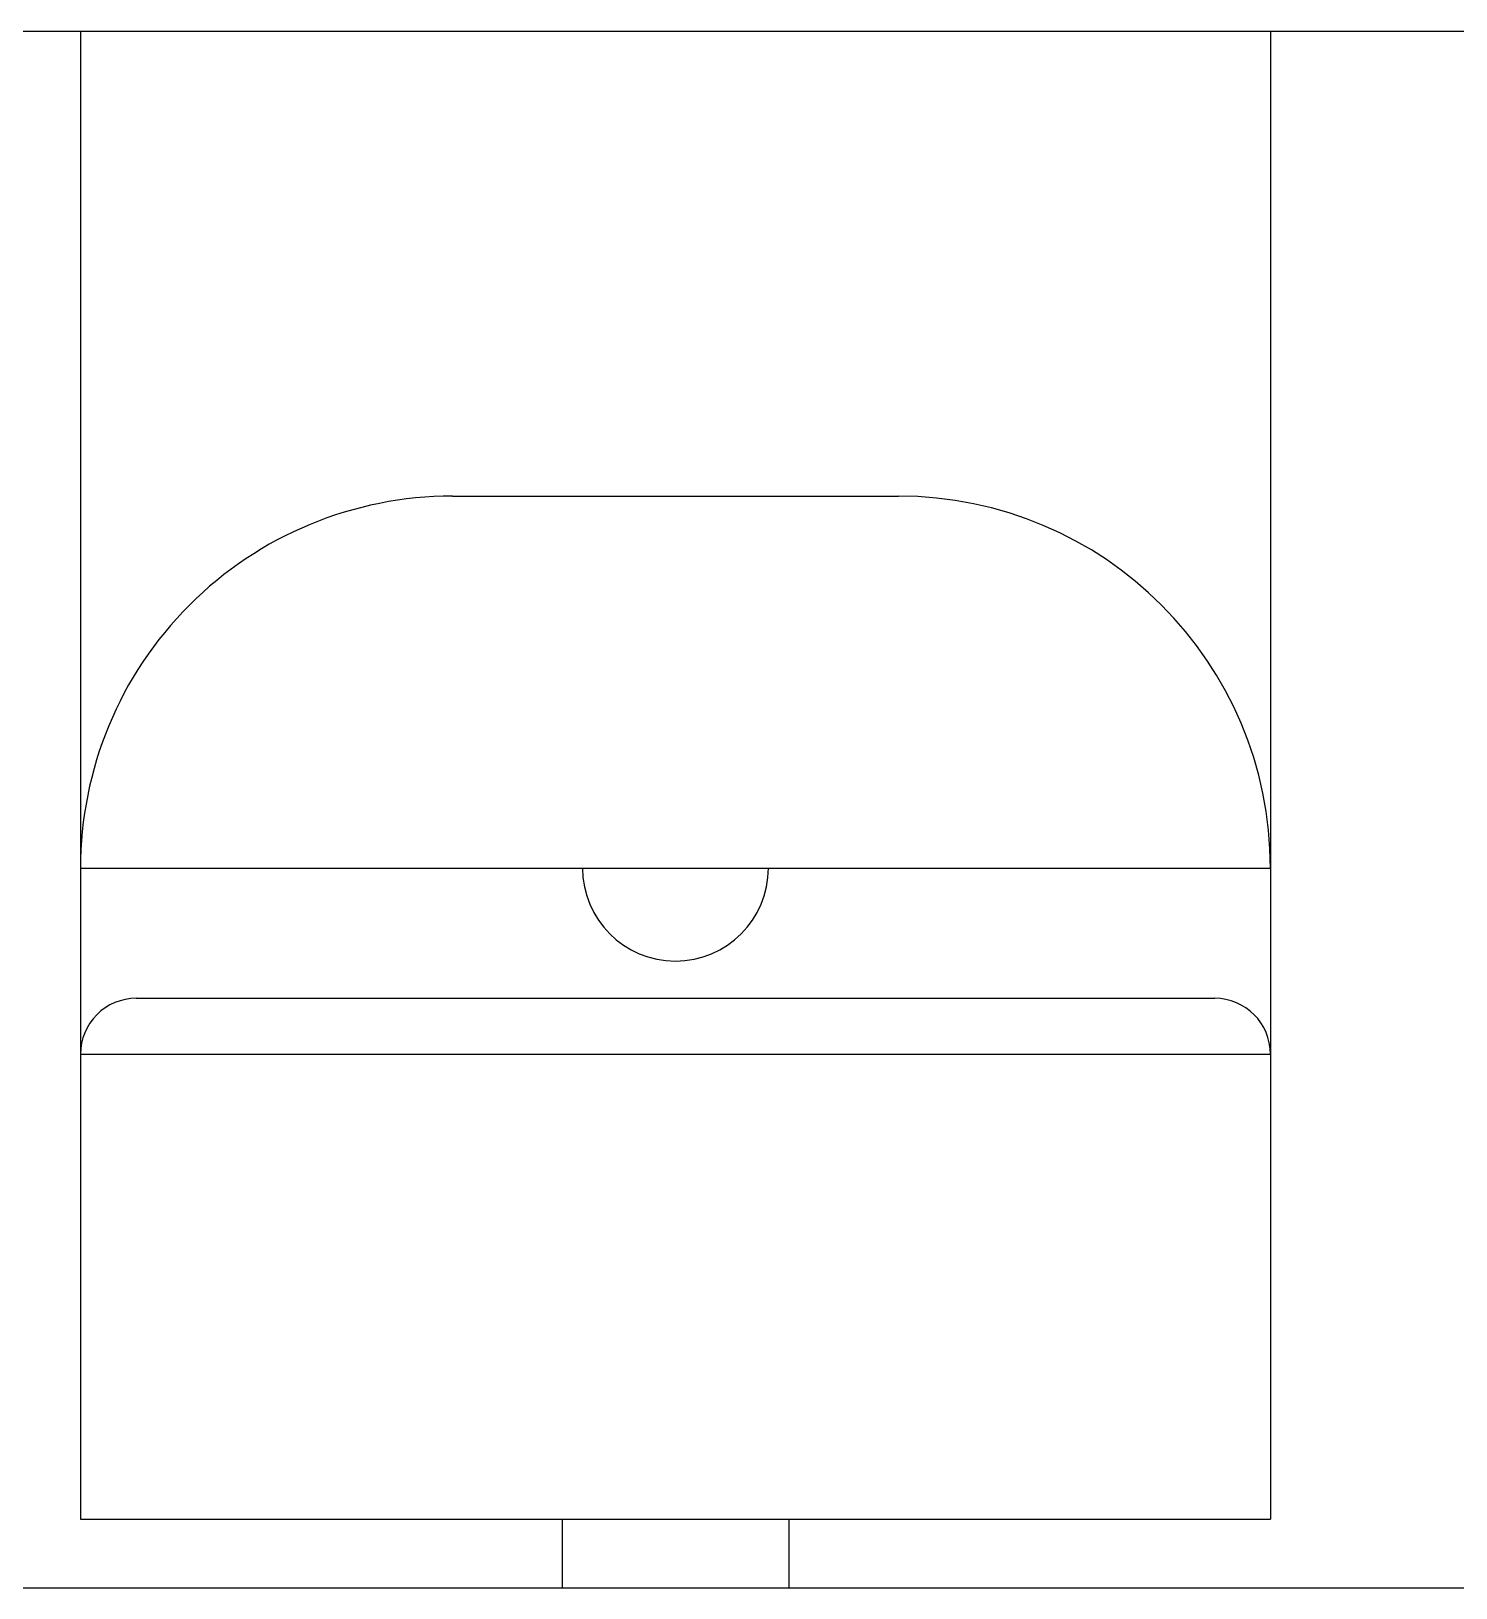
# Model space of a CAD drawing. Header units: millimetres. Extents: x -945625 to 316, y 6 to 533140.
# Drawn here: x -945372.03 to -945364.37, y 532381.64 to 532390.01 of the extents above; entities that cross this region are included whole.
import ezdxf

# ---------------------------------------------------------------- set-up
doc = ezdxf.new("R2010")
doc.units = ezdxf.units.MM
doc.header["$LTSCALE"] = 4

msp = doc.modelspace()

# ---------------------------------------------------------------- linework, layer by layer
at = {"color": 7, "linetype": 'Continuous'}
for p, q in [((-945454.3844, 532390.0092), (-945355.1344, 532390.0092)), ((-945371.7644, 532390.0092), (-945371.7644, 532382.0092)), ((-945365.3644, 532390.0092), (-945365.3644, 532382.0092)), ((-945369.7644, 532387.5092), (-945367.3644, 532387.5092)), ((-945371.7644, 532385.5092), (-945365.3644, 532385.5092)), ((-945371.4644, 532384.8092), (-945365.6644, 532384.8092)), ((-945371.7644, 532384.5092), (-945365.3644, 532384.5092)), ((-945371.7644, 532382.0092), (-945365.3644, 532382.0092)), ((-945369.1744, 532382.0092), (-945369.1744, 532381.6396)), ((-945367.9544, 532382.0092), (-945367.9544, 532381.6396)), ((-945455.3844, 532381.6396), (-945353.8844, 532381.6396))]:
    msp.add_line(p, q, dxfattribs=at)
for centre, radius, start, end in [((-945369.7644, 532385.5092), 2, 90, 180.00001), ((-945367.3644, 532385.5092), 2, 0, 90), ((-945368.5644, 532385.5092), 0.5, 180.00001, 0), ((-945371.4644, 532384.5092), 0.3, 90, 180.00001), ((-945365.6644, 532384.5092), 0.3, 0, 90)]:
    msp.add_arc(centre, radius, start, end, dxfattribs=at)

doc.saveas('drawing.dxf')
